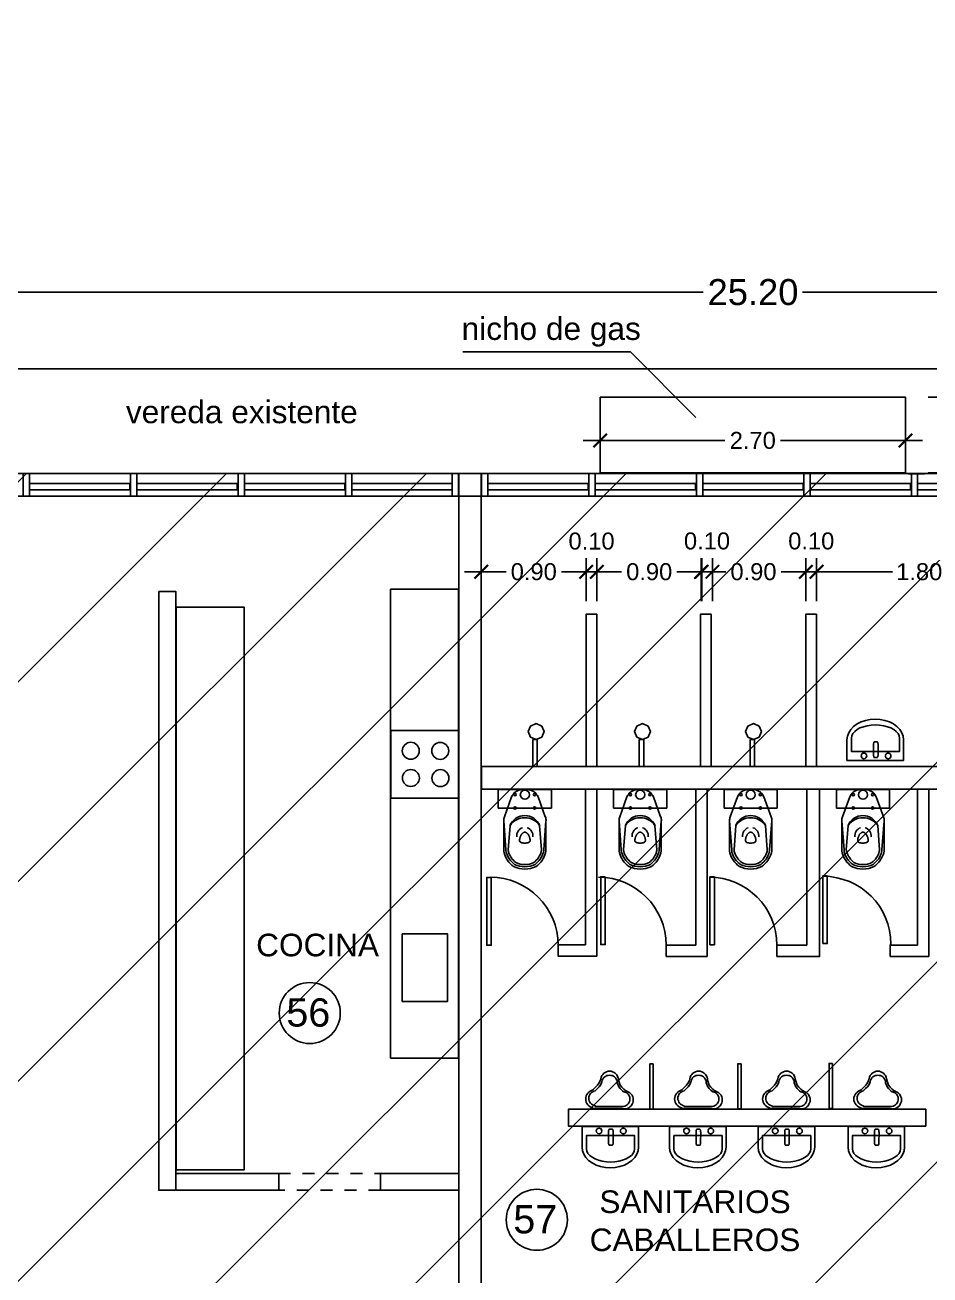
# Model space of a CAD drawing. Extents: x -106 to 115, y -156 to 65.
# Drawn here: x 48.22 to 56.22, y -50.78 to -39.72 of the extents above; entities that cross this region are included whole.
import ezdxf
from ezdxf.enums import TextEntityAlignment as Align

# ---------------------------------------------------------------- set-up
doc = ezdxf.new("R2010")
doc.units = 0
doc.header["$LTSCALE"] = 100
doc.header["$MEASUREMENT"] = 0
doc.linetypes.add('HIDD-CH', pattern=[0.1875, 0.125, -0.0625])
doc.linetypes.add('MCDASH01', pattern=[0.002117, 0.001058, -0.001058])
doc.layers.get('0').update_dxf_attribs({"color": 9, "linetype": 'CONTINUOUS'})
doc.layers.get('DEFPOINTS').update_dxf_attribs({"color": 9, "linetype": 'CONTINUOUS'})
for name, color, linetype in [('COTAS', 9, 'CONTINUOUS'), ('SANIT', 9, 'CONTINUOUS'), ('SANIT-INT', 9, 'CONTINUOUS'), ('texto', 9, 'CONTINUOUS'), ('UNTITLED-1', 9, 'CONTINUOUS')]:
    doc.layers.add(name, color=color, linetype=linetype)
doc.styles.add('SANIT', font='ROMANS')
doc.styles.get("Standard").update_dxf_attribs({"font": 'arial.ttf'})
doc.dimstyles.get("Standard").update_dxf_attribs({"dimtxt": 0.23, "dimasz": 0.18, "dimexe": 0.12, "dimexo": 0.2, "dimgap": 0.05, "dimtad": 0, "dimzin": 0, "dimdsep": 46, "dimtxsty": 'Standard', "dimblk": 'ARCHTICK', "dimcen": 0.09, "dimdle": 0.15, "dimadec": 0, "dimazin": 0, "dimtfac": 1, "dimtofl": 0, "dimtmove": 2, "dimatfit": 3, "dimfxl": 1, "dimtolj": 1, "dimtzin": 0, "dimarcsym": 0})

# ---------------------------------------------------------------- blocks, each defined once
blk = doc.blocks.new('_ARCHTICK')
at = {"color": 0, "linetype": 'ByBlock', "const_width": 0.15}
blk.add_lwpolyline([(-0.5, -0.5), (0.5, 0.5)], dxfattribs=at)
blk = doc.blocks.new('*D181')
at = {"layer": 'COTAS', "color": 0, "linetype": 'Continuous', "lineweight": -2, "transparency": 16777216}
for p, q in [((42.056, -42.55), (42.056, -41.966)), ((67.26, -42.546), (67.26, -41.966)), ((41.906, -42.086), (54.218, -42.086)), ((67.41, -42.086), (55.097, -42.086))]:
    blk.add_line(p, q, dxfattribs=at)
at = {"layer": 'DEFPOINTS', "color": 0, "linetype": 'Continuous', "transparency": 16777216}
for p in [(67.26, -42.086), (42.056, -42.75), (67.26, -42.746)]:
    blk.add_point(p, dxfattribs=at)
at = {"layer": 'COTAS', "color": 0, "linetype": 'Continuous', "lineweight": -2, "transparency": 16777216, "xscale": 0.18, "yscale": 0.18, "zscale": 0.18, "rotation": 180}
blk.add_blockref('_ARCHTICK', (42.056, -42.086), dxfattribs=at)
at = {"layer": 'COTAS', "color": 0, "linetype": 'Continuous', "lineweight": -2, "transparency": 16777216, "xscale": 0.18, "yscale": 0.18, "zscale": 0.18}
blk.add_blockref('_ARCHTICK', (67.26, -42.086), dxfattribs=at)
at = {"layer": 'COTAS', "color": 0, "linetype": 'Continuous', "transparency": 16777216, "insert": (54.658, -42.086), "char_height": 0.23, "attachment_point": 5}
blk.add_mtext('\\A1;25.20', dxfattribs=at)
blk = doc.blocks.new('*D185')
at = {"layer": 'COTAS', "color": 0, "linetype": 'Continuous', "lineweight": -2, "transparency": 16777216}
for p, q in [((53.306, -43.214), (53.306, -43.518)), ((56.006, -43.214), (56.006, -43.518)), ((53.156, -43.398), (54.41, -43.398)), ((56.156, -43.398), (54.902, -43.398))]:
    blk.add_line(p, q, dxfattribs=at)
at = {"layer": 'DEFPOINTS', "color": 0, "linetype": 'Continuous', "transparency": 16777216}
for p in [(53.306, -43.014), (56.006, -43.014), (56.006, -43.398)]:
    blk.add_point(p, dxfattribs=at)
at = {"layer": 'COTAS', "color": 0, "linetype": 'Continuous', "lineweight": -2, "transparency": 16777216, "xscale": 0.12, "yscale": 0.12, "zscale": 0.12, "rotation": 180}
blk.add_blockref('_ARCHTICK', (53.306, -43.398), dxfattribs=at)
at = {"layer": 'COTAS', "color": 0, "linetype": 'Continuous', "lineweight": -2, "transparency": 16777216, "xscale": 0.12, "yscale": 0.12, "zscale": 0.12}
blk.add_blockref('_ARCHTICK', (56.006, -43.398), dxfattribs=at)
at = {"layer": 'COTAS', "color": 0, "linetype": 'Continuous', "transparency": 16777216, "insert": (54.656, -43.398), "char_height": 0.15, "attachment_point": 5}
blk.add_mtext('\\A1;2.70', dxfattribs=at)
blk = doc.blocks.new('*D186')
at = {"layer": 'COTAS', "color": 0, "linetype": 'Continuous', "lineweight": -2, "transparency": 16777216}
for p, q in [((56.478, -42.864), (56.478, -43.104)), ((56.206, -43.014), (56.598, -43.014)), ((56.206, -43.684), (56.598, -43.684)), ((56.478, -43.834), (56.478, -43.593))]:
    blk.add_line(p, q, dxfattribs=at)
at = {"layer": 'DEFPOINTS', "color": 0, "linetype": 'Continuous', "transparency": 16777216}
for p in [(56.006, -43.014), (56.478, -43.014), (56.006, -43.684)]:
    blk.add_point(p, dxfattribs=at)
at = {"layer": 'COTAS', "color": 0, "linetype": 'Continuous', "lineweight": -2, "transparency": 16777216, "xscale": 0.12, "yscale": 0.12, "zscale": 0.12}
for p, rotation in [((56.478, -43.014), 90), ((56.478, -43.684), 270)]:
    blk.add_blockref('_ARCHTICK', p, dxfattribs=dict(at, rotation=rotation))
at = {"layer": 'COTAS', "color": 0, "linetype": 'Continuous', "transparency": 16777216, "insert": (56.478, -43.349), "char_height": 0.15, "attachment_point": 5, "rotation": 90}
blk.add_mtext('\\A1;0.70', dxfattribs=at)
blk = doc.blocks.new('IVC')
at = {"layer": 'SANIT'}
for p, q in [((-0.181, -0.242), (-0.117, -0.067)), ((0.181, -0.242), (0.117, -0.067))]:
    blk.add_line(p, q, dxfattribs=at)
blk.add_lwpolyline([(-0.187, -0.277), (-0.187, -0.534, 0.067153), (-0.184, -0.561, 0.171608), (-0.1, -0.681, 0.117063), (0, -0.705, 0.117063), (0.1, -0.681, 0.171608), (0.184, -0.561, 0.067153), (0.187, -0.534), (0.187, -0.277)], format="xyb", dxfattribs=at)
for centre, radius, start, end in [((-0.023, -0.102), 0.1, 99.62, 159.7243), ((0, -0.237), 0.237, 90, 99.62), ((0, -0.237), 0.237, 80.38, 90), ((0.023, -0.102), 0.1, 20.2757, 80.38), ((-0.087, -0.277), 0.1, 159.7243, 180), ((0.088, -0.277), 0.1, 0, 20.2757)]:
    blk.add_arc(centre, radius, start, end, dxfattribs=at)
at = {"layer": 'SANIT-INT', "linetype": 'HIDD-CH'}
blk.add_lwpolyline([(-0.235, 0), (0.235, 0), (0.235, -0.165), (-0.235, -0.165)], close=True, dxfattribs=at)
at = {"layer": 'SANIT-INT'}
blk.add_lwpolyline([(-0.187, -0.277), (-0.167, -0.534, 0.067153), (-0.165, -0.555, 0.169592), (-0.09, -0.664, 0.115098), (0, -0.685, 0.115098), (0.09, -0.664, 0.169592), (0.165, -0.555, 0.067153), (0.168, -0.534), (0.187, -0.277)], format="xyb", dxfattribs=at)
blk.add_lwpolyline([(-0.079, -0.647, 0.112701), (0, -0.665, 0.112701), (0.079, -0.647, 0.167129), (0.145, -0.55, 0.067153), (0.147, -0.534), (0.131, -0.318, 0.515207), (-0.131, -0.318), (-0.147, -0.534, 0.067153), (-0.145, -0.55, 0.167129)], format="xyb", close=True, dxfattribs=at)
blk.add_lwpolyline([(0.017, -0.385), (0.015, -0.383), (0.013, -0.382), (0.011, -0.381), (0.008, -0.38), (0.006, -0.379), (0.004, -0.378), (0.002, -0.378), (0, -0.378), (-0.002, -0.378), (-0.004, -0.378), (-0.006, -0.379), (-0.008, -0.38), (-0.011, -0.381), (-0.013, -0.382), (-0.015, -0.383), (-0.017, -0.385), (-0.019, -0.387), (-0.022, -0.389), (-0.024, -0.392), (-0.026, -0.394), (-0.028, -0.397), (-0.03, -0.4), (-0.032, -0.403), (-0.034, -0.407), (-0.036, -0.41), (-0.037, -0.414), (-0.039, -0.417), (-0.04, -0.421), (-0.042, -0.425), (-0.043, -0.429), (-0.044, -0.433), (-0.045, -0.438), (-0.046, -0.442), (-0.046, -0.447), (-0.046, -0.451), (-0.046, -0.456), (-0.044, -0.46), (-0.042, -0.464), (-0.038, -0.467), (-0.033, -0.47), (-0.026, -0.472), (-0.018, -0.474), (-0.009, -0.475), (0, -0.475), (0.009, -0.475), (0.018, -0.474), (0.026, -0.472), (0.033, -0.47), (0.038, -0.467), (0.042, -0.464), (0.044, -0.46), (0.046, -0.456), (0.046, -0.451), (0.046, -0.447), (0.046, -0.442), (0.045, -0.438), (0.044, -0.433), (0.043, -0.429), (0.042, -0.425), (0.04, -0.421), (0.039, -0.417), (0.037, -0.414), (0.036, -0.41), (0.034, -0.407), (0.032, -0.403), (0.03, -0.4), (0.028, -0.397), (0.026, -0.394), (0.024, -0.392), (0.022, -0.389), (0.019, -0.387)], close=True, dxfattribs=at)
for centre, radius in [((-0.086, -0.047), 0.0102), ((0, -0.047), 0.04), ((0.086, -0.047), 0.0102), ((-0.086, -0.165), 0.0102), ((0.086, -0.165), 0.0102)]:
    blk.add_circle(centre, radius, dxfattribs=at)
for centre, radius, start, end in [((0, -0.375), 0.143, 23.423, 156.577), ((0.006, -0.412), 0.078, 109.9896, 186.2128), ((-0.006, -0.412), 0.078, 353.7872, 70.0104)]:
    blk.add_arc(centre, radius, start, end, dxfattribs=at)
at = {"layer": 'SANIT', "style": 'SANIT', "flags": 1}
blk.add_attdef('CODIGO', (-0.225, -1.165), '', height=0.2, dxfattribs=at)
blk = doc.blocks.new('*D193')
at = {"layer": 'COTAS', "color": 0, "linetype": 'Continuous', "lineweight": -2, "transparency": 16777216}
for p, q in [((52.255, -44.821), (52.255, -44.44)), ((53.182, -44.821), (53.182, -44.44)), ((52.105, -44.56), (52.474, -44.56)), ((53.332, -44.56), (52.963, -44.56))]:
    blk.add_line(p, q, dxfattribs=at)
at = {"layer": 'DEFPOINTS', "color": 0, "linetype": 'Continuous', "transparency": 16777216}
for p in [(53.182, -44.56), (52.255, -45.021), (53.182, -45.021)]:
    blk.add_point(p, dxfattribs=at)
at = {"layer": 'COTAS', "color": 0, "linetype": 'Continuous', "lineweight": -2, "transparency": 16777216, "xscale": 0.12, "yscale": 0.12, "zscale": 0.12, "rotation": 180}
blk.add_blockref('_ARCHTICK', (52.255, -44.56), dxfattribs=at)
at = {"layer": 'COTAS', "color": 0, "linetype": 'Continuous', "lineweight": -2, "transparency": 16777216, "xscale": 0.12, "yscale": 0.12, "zscale": 0.12}
blk.add_blockref('_ARCHTICK', (53.182, -44.56), dxfattribs=at)
at = {"layer": 'COTAS', "color": 0, "linetype": 'Continuous', "transparency": 16777216, "insert": (52.719, -44.56), "char_height": 0.15, "attachment_point": 5}
blk.add_mtext('\\A1;0.90', dxfattribs=at)
blk = doc.blocks.new('*D194')
at = {"layer": 'COTAS', "color": 0, "linetype": 'Continuous', "lineweight": -2, "transparency": 16777216}
for p, q in [((53.182, -44.821), (53.182, -44.44)), ((53.277, -44.821), (53.277, -44.44)), ((53.182, -44.56), (53.062, -44.56)), ((53.277, -44.56), (53.397, -44.56))]:
    blk.add_line(p, q, dxfattribs=at)
at = {"layer": 'DEFPOINTS', "color": 0, "linetype": 'Continuous', "transparency": 16777216}
for p in [(53.277, -44.56), (53.182, -45.021), (53.277, -45.021)]:
    blk.add_point(p, dxfattribs=at)
at = {"layer": 'COTAS', "color": 0, "linetype": 'Continuous', "lineweight": -2, "transparency": 16777216, "xscale": 0.12, "yscale": 0.12, "zscale": 0.12}
blk.add_blockref('_ARCHTICK', (53.182, -44.56), dxfattribs=at)
at = {"layer": 'COTAS', "color": 0, "linetype": 'Continuous', "lineweight": -2, "transparency": 16777216, "xscale": 0.12, "yscale": 0.12, "zscale": 0.12, "rotation": 180}
blk.add_blockref('_ARCHTICK', (53.277, -44.56), dxfattribs=at)
at = {"layer": 'COTAS', "color": 0, "linetype": 'Continuous', "transparency": 16777216, "insert": (53.23, -44.289), "char_height": 0.15, "attachment_point": 5}
blk.add_mtext('\\A1;0.10', dxfattribs=at)
blk = doc.blocks.new('*D195')
at = {"layer": 'COTAS', "color": 0, "linetype": 'Continuous', "lineweight": -2, "transparency": 16777216}
for p, q in [((53.277, -44.82), (53.277, -44.44)), ((54.204, -44.82), (54.204, -44.44)), ((53.127, -44.56), (53.496, -44.56)), ((54.354, -44.56), (53.985, -44.56))]:
    blk.add_line(p, q, dxfattribs=at)
at = {"layer": 'DEFPOINTS', "color": 0, "linetype": 'Continuous', "transparency": 16777216}
for p in [(54.204, -44.56), (53.277, -45.02), (54.204, -45.02)]:
    blk.add_point(p, dxfattribs=at)
at = {"layer": 'COTAS', "color": 0, "linetype": 'Continuous', "lineweight": -2, "transparency": 16777216, "xscale": 0.12, "yscale": 0.12, "zscale": 0.12, "rotation": 180}
blk.add_blockref('_ARCHTICK', (53.277, -44.56), dxfattribs=at)
at = {"layer": 'COTAS', "color": 0, "linetype": 'Continuous', "lineweight": -2, "transparency": 16777216, "xscale": 0.12, "yscale": 0.12, "zscale": 0.12}
blk.add_blockref('_ARCHTICK', (54.204, -44.56), dxfattribs=at)
at = {"layer": 'COTAS', "color": 0, "linetype": 'Continuous', "transparency": 16777216, "insert": (53.74, -44.56), "char_height": 0.15, "attachment_point": 5}
blk.add_mtext('\\A1;0.90', dxfattribs=at)
blk = doc.blocks.new('*D196')
at = {"layer": 'COTAS', "color": 0, "linetype": 'Continuous', "lineweight": -2, "transparency": 16777216}
for p, q in [((54.204, -44.82), (54.204, -44.44)), ((54.299, -44.82), (54.299, -44.44)), ((54.204, -44.56), (54.084, -44.56)), ((54.299, -44.56), (54.419, -44.56))]:
    blk.add_line(p, q, dxfattribs=at)
at = {"layer": 'DEFPOINTS', "color": 0, "linetype": 'Continuous', "transparency": 16777216}
for p in [(54.299, -44.56), (54.204, -45.02), (54.299, -45.02)]:
    blk.add_point(p, dxfattribs=at)
at = {"layer": 'COTAS', "color": 0, "linetype": 'Continuous', "lineweight": -2, "transparency": 16777216, "xscale": 0.12, "yscale": 0.12, "zscale": 0.12}
blk.add_blockref('_ARCHTICK', (54.204, -44.56), dxfattribs=at)
at = {"layer": 'COTAS', "color": 0, "linetype": 'Continuous', "lineweight": -2, "transparency": 16777216, "xscale": 0.12, "yscale": 0.12, "zscale": 0.12, "rotation": 180}
blk.add_blockref('_ARCHTICK', (54.299, -44.56), dxfattribs=at)
at = {"layer": 'COTAS', "color": 0, "linetype": 'Continuous', "transparency": 16777216, "insert": (54.251, -44.288), "char_height": 0.15, "attachment_point": 5}
blk.add_mtext('\\A1;0.10', dxfattribs=at)
blk = doc.blocks.new('*D197')
at = {"layer": 'COTAS', "color": 0, "linetype": 'Continuous', "lineweight": -2, "transparency": 16777216}
for p, q in [((54.198, -44.82), (54.198, -44.44)), ((55.125, -44.82), (55.125, -44.44)), ((54.048, -44.56), (54.417, -44.56)), ((55.275, -44.56), (54.907, -44.56))]:
    blk.add_line(p, q, dxfattribs=at)
at = {"layer": 'DEFPOINTS', "color": 0, "linetype": 'Continuous', "transparency": 16777216}
for p in [(55.125, -44.56), (54.198, -45.02), (55.125, -45.02)]:
    blk.add_point(p, dxfattribs=at)
at = {"layer": 'COTAS', "color": 0, "linetype": 'Continuous', "lineweight": -2, "transparency": 16777216, "xscale": 0.12, "yscale": 0.12, "zscale": 0.12, "rotation": 180}
blk.add_blockref('_ARCHTICK', (54.198, -44.56), dxfattribs=at)
at = {"layer": 'COTAS', "color": 0, "linetype": 'Continuous', "lineweight": -2, "transparency": 16777216, "xscale": 0.12, "yscale": 0.12, "zscale": 0.12}
blk.add_blockref('_ARCHTICK', (55.125, -44.56), dxfattribs=at)
at = {"layer": 'COTAS', "color": 0, "linetype": 'Continuous', "transparency": 16777216, "insert": (54.662, -44.56), "char_height": 0.15, "attachment_point": 5}
blk.add_mtext('\\A1;0.90', dxfattribs=at)
blk = doc.blocks.new('*D198')
at = {"layer": 'COTAS', "color": 0, "linetype": 'Continuous', "lineweight": -2, "transparency": 16777216}
for p, q in [((55.125, -44.82), (55.125, -44.44)), ((55.22, -44.82), (55.22, -44.44)), ((55.125, -44.56), (55.005, -44.56)), ((55.22, -44.56), (55.34, -44.56))]:
    blk.add_line(p, q, dxfattribs=at)
at = {"layer": 'DEFPOINTS', "color": 0, "linetype": 'Continuous', "transparency": 16777216}
for p in [(55.22, -44.56), (55.125, -45.02), (55.22, -45.02)]:
    blk.add_point(p, dxfattribs=at)
at = {"layer": 'COTAS', "color": 0, "linetype": 'Continuous', "lineweight": -2, "transparency": 16777216, "xscale": 0.12, "yscale": 0.12, "zscale": 0.12}
blk.add_blockref('_ARCHTICK', (55.125, -44.56), dxfattribs=at)
at = {"layer": 'COTAS', "color": 0, "linetype": 'Continuous', "lineweight": -2, "transparency": 16777216, "xscale": 0.12, "yscale": 0.12, "zscale": 0.12, "rotation": 180}
blk.add_blockref('_ARCHTICK', (55.22, -44.56), dxfattribs=at)
at = {"layer": 'COTAS', "color": 0, "linetype": 'Continuous', "transparency": 16777216, "insert": (55.173, -44.288), "char_height": 0.15, "attachment_point": 5}
blk.add_mtext('\\A1;0.10', dxfattribs=at)
blk = doc.blocks.new('*D199')
at = {"layer": 'COTAS', "color": 0, "linetype": 'Continuous', "lineweight": -2, "transparency": 16777216}
for p, q in [((55.22, -44.82), (55.22, -44.44)), ((57.036, -44.82), (57.036, -44.44)), ((55.07, -44.56), (55.891, -44.56)), ((57.186, -44.56), (56.366, -44.56))]:
    blk.add_line(p, q, dxfattribs=at)
at = {"layer": 'DEFPOINTS', "color": 0, "linetype": 'Continuous', "transparency": 16777216}
for p in [(57.036, -44.56), (55.22, -45.02), (57.036, -45.02)]:
    blk.add_point(p, dxfattribs=at)
at = {"layer": 'COTAS', "color": 0, "linetype": 'Continuous', "lineweight": -2, "transparency": 16777216, "xscale": 0.12, "yscale": 0.12, "zscale": 0.12, "rotation": 180}
blk.add_blockref('_ARCHTICK', (55.22, -44.56), dxfattribs=at)
at = {"layer": 'COTAS', "color": 0, "linetype": 'Continuous', "lineweight": -2, "transparency": 16777216, "xscale": 0.12, "yscale": 0.12, "zscale": 0.12}
blk.add_blockref('_ARCHTICK', (57.036, -44.56), dxfattribs=at)
at = {"layer": 'COTAS', "color": 0, "linetype": 'Continuous', "transparency": 16777216, "insert": (56.128, -44.56), "char_height": 0.15, "attachment_point": 5}
blk.add_mtext('\\A1;1.80', dxfattribs=at)

msp = doc.modelspace()

# ---------------------------------------------------------------- hatches: boundary and pattern name
at = {"layer": 'COTAS', "linetype": 'Continuous'}
h = msp.add_hatch(dxfattribs=at)
h.set_pattern_fill('ANSI31', color=256, scale=10, style=0)
edge = h.paths.add_edge_path()
edge.add_line((42.056, -43.692), (67.26, -43.688))
edge.add_line((67.26, -43.688), (67.256, -53.703))
edge.add_line((67.256, -53.703), (42.053, -53.693))
edge.add_line((42.053, -53.693), (42.053, -43.105))

# ---------------------------------------------------------------- linework, layer by layer
for p, q in [((52.092, -42.614), (53.575, -42.614)), ((53.575, -42.614), (54.151, -43.195))]:
    msp.add_line(p, q, dxfattribs=at)
at = {"layer": 'texto', "linetype": 'Continuous'}
for centre, radius in [((4.578, -45.728), 110.721), ((50.738, -48.465), 0.27), ((52.746, -50.295), 0.27)]:
    msp.add_circle(centre, radius, dxfattribs=at)
at = {"layer": 'UNTITLED-1', "linetype": 'Continuous'}
for p, q in [((56.03, -43.694), (56.174, -43.694)), ((56.166, -43.689), (56.166, -43.694))]:
    msp.add_line(p, q, dxfattribs=at)
for points in [[(41.236, -42.764), (68.236, -42.764), (68.236, -54.704), (41.236, -54.704), (41.236, -53.714)], [(53.276, -46.484), (53.176, -46.484), (53.176, -47.862)], [(53.276, -47.924), (53.276, -46.484)], [(54.252, -46.484), (54.152, -46.484), (54.152, -47.863)], [(54.251, -47.924), (54.252, -47.924), (54.252, -46.484)], [(55.246, -46.484), (55.135, -46.484), (55.135, -47.863)], [(55.246, -47.863), (55.246, -46.484)], [(56.113, -47.864), (56.113, -46.484), (56.213, -46.484), (56.213, -47.907), (56.212, -47.907)], [(53.176, -47.862), (52.936, -47.862), (52.936, -47.962), (53.276, -47.962), (53.276, -47.862)], [(54.152, -47.863), (53.891, -47.863), (53.891, -47.964), (54.251, -47.964), (54.251, -47.924)], [(55.135, -47.863), (54.87, -47.863), (54.87, -47.964), (55.247, -47.964), (55.247, -47.863)], [(55.247, -47.863), (55.246, -47.863)], [(55.87, -47.964), (55.87, -47.864), (56.113, -47.864)], [(56.212, -47.907), (56.212, -47.964), (55.87, -47.964)]]:
    msp.add_lwpolyline(points, dxfattribs=at)
for points in [[(53.306, -43.014), (56.006, -43.014), (56.006, -43.684), (53.306, -43.684)], [(47.253, -43.691), (52.053, -43.691), (52.053, -43.891), (47.253, -43.891)], [(48.203, -43.691), (48.259, -43.691), (48.259, -43.891), (48.203, -43.891)], [(49.154, -43.691), (49.209, -43.691), (49.209, -43.891), (49.154, -43.891)], [(50.104, -43.691), (50.16, -43.691), (50.16, -43.891), (50.104, -43.891)], [(51.055, -43.691), (51.11, -43.691), (51.11, -43.891), (51.055, -43.891)], [(51.997, -43.691), (52.053, -43.691), (52.053, -43.891), (51.997, -43.891)], [(52.055, -43.691), (52.255, -43.691), (52.255, -43.891), (52.055, -43.891)], [(52.257, -43.69), (57.057, -43.69), (57.057, -43.89), (52.257, -43.89)], [(52.257, -43.69), (52.312, -43.69), (52.312, -43.89), (52.257, -43.89)], [(53.207, -43.69), (53.263, -43.69), (53.263, -43.89), (53.207, -43.89)], [(54.158, -43.69), (54.213, -43.69), (54.213, -43.89), (54.158, -43.89)], [(55.108, -43.69), (55.164, -43.69), (55.164, -43.89), (55.108, -43.89)], [(56.059, -43.69), (56.114, -43.69), (56.114, -43.89), (56.059, -43.89)], [(48.259, -43.78), (49.146, -43.78), (49.146, -43.836), (48.259, -43.836)], [(49.209, -43.78), (50.096, -43.78), (50.096, -43.836), (49.209, -43.836)], [(50.16, -43.78), (51.047, -43.78), (51.047, -43.836), (50.16, -43.836)], [(51.11, -43.78), (51.997, -43.78), (51.997, -43.836), (51.11, -43.836)], [(52.312, -43.779), (53.199, -43.779), (53.199, -43.835), (52.312, -43.835)], [(53.263, -43.779), (54.15, -43.779), (54.15, -43.835), (53.263, -43.835)], [(54.213, -43.779), (55.1, -43.779), (55.1, -43.835), (54.213, -43.835)], [(55.164, -43.779), (56.051, -43.779), (56.051, -43.835), (55.164, -43.835)], [(56.114, -43.779), (57.002, -43.779), (57.002, -43.835), (56.114, -43.835)], [(52.055, -43.891), (52.255, -43.891), (52.255, -52.214), (52.055, -52.214)], [(49.403, -44.733), (49.553, -44.733), (49.553, -50.034), (49.403, -50.034)], [(51.453, -44.714), (52.053, -44.714), (52.053, -48.864), (51.453, -48.864)], [(49.557, -44.873), (50.157, -44.873), (50.157, -49.854), (49.557, -49.854)], [(53.277, -44.936), (53.182, -44.936), (53.182, -46.284), (53.277, -46.284)], [(54.288, -44.936), (54.193, -44.936), (54.193, -46.284), (54.288, -46.284)], [(55.219, -44.936), (55.124, -44.936), (55.124, -46.284), (55.219, -46.284)], [(52.74, -46.044), (52.69, -46.023), (52.67, -45.974), (52.69, -45.925), (52.74, -45.904), (52.789, -45.925), (52.81, -45.974), (52.789, -46.023)], [(53.681, -46.044), (53.631, -46.023), (53.611, -45.974), (53.631, -45.925), (53.681, -45.904), (53.73, -45.925), (53.751, -45.974), (53.73, -46.023)], [(54.662, -46.044), (54.613, -46.023), (54.592, -45.974), (54.613, -45.925), (54.662, -45.904), (54.712, -45.925), (54.732, -45.974), (54.712, -46.023)], [(55.989, -46.047), (55.989, -46.23), (55.489, -46.23), (55.489, -46.047), (55.493, -46.015), (55.504, -45.985), (55.522, -45.956), (55.547, -45.93), (55.578, -45.907), (55.614, -45.889), (55.653, -45.875), (55.695, -45.867), (55.739, -45.864), (55.782, -45.867), (55.824, -45.875), (55.864, -45.889), (55.899, -45.907), (55.93, -45.93), (55.955, -45.956), (55.974, -45.985), (55.985, -46.015)], [(51.456, -45.964), (52.056, -45.964), (52.056, -46.564), (51.456, -46.564)], [(55.954, -46.032), (55.954, -46.149), (55.528, -46.149), (55.528, -46.032), (55.532, -46.012), (55.541, -45.992), (55.557, -45.973), (55.578, -45.957), (55.604, -45.942), (55.635, -45.931), (55.668, -45.922), (55.704, -45.917), (55.741, -45.915), (55.778, -45.917), (55.814, -45.922), (55.847, -45.931), (55.878, -45.942), (55.904, -45.957), (55.925, -45.973), (55.941, -45.992), (55.951, -46.012)], [(52.71, -46.044), (52.75, -46.044), (52.75, -46.284), (52.71, -46.284)], [(53.651, -46.044), (53.691, -46.044), (53.691, -46.284), (53.651, -46.284)], [(54.632, -46.044), (54.672, -46.044), (54.672, -46.284), (54.632, -46.284)], [(55.73, -46.204), (55.729, -46.204), (55.728, -46.203), (55.727, -46.201), (55.726, -46.199), (55.725, -46.196), (55.725, -46.193), (55.724, -46.189), (55.724, -46.185), (55.724, -46.181), (55.724, -46.088), (55.724, -46.084), (55.724, -46.08), (55.725, -46.076), (55.725, -46.073), (55.726, -46.07), (55.727, -46.067), (55.728, -46.066), (55.729, -46.065), (55.73, -46.064), (55.757, -46.064), (55.757, -46.064), (55.758, -46.065), (55.759, -46.066), (55.76, -46.067), (55.761, -46.07), (55.762, -46.073), (55.763, -46.076), (55.763, -46.08), (55.764, -46.084), (55.764, -46.088), (55.764, -46.181), (55.764, -46.181), (55.764, -46.185), (55.763, -46.189), (55.763, -46.193), (55.762, -46.196), (55.761, -46.199), (55.76, -46.201), (55.759, -46.203), (55.758, -46.204), (55.757, -46.204), (55.73, -46.205)], [(55.853, -46.165), (55.858, -46.165), (55.862, -46.166), (55.866, -46.168), (55.869, -46.171), (55.873, -46.174), (55.875, -46.177), (55.877, -46.181), (55.878, -46.185), (55.878, -46.19), (55.878, -46.194), (55.877, -46.198), (55.875, -46.202), (55.873, -46.206), (55.869, -46.209), (55.866, -46.211), (55.862, -46.213), (55.858, -46.214), (55.853, -46.215), (55.849, -46.214), (55.845, -46.213), (55.841, -46.211), (55.837, -46.209), (55.834, -46.206), (55.832, -46.202), (55.83, -46.198), (55.829, -46.194), (55.828, -46.19), (55.829, -46.185), (55.83, -46.181), (55.832, -46.177), (55.834, -46.174), (55.837, -46.171), (55.841, -46.168), (55.845, -46.166), (55.849, -46.165)], [(52.256, -46.284), (57.034, -46.284), (57.034, -46.484), (52.256, -46.484)], [(52.343, -47.265), (52.303, -47.265), (52.303, -47.865), (52.343, -47.865)], [(53.351, -47.259), (53.311, -47.259), (53.311, -47.859), (53.351, -47.859)], [(54.317, -47.261), (54.277, -47.261), (54.277, -47.861), (54.317, -47.861)], [(55.275, -47.851), (55.275, -47.251), (55.315, -47.251), (55.315, -47.851)], [(51.556, -47.764), (51.956, -47.764), (51.956, -48.364), (51.556, -48.364)], [(53.245, -49.143), (53.242, -49.146), (53.23, -49.15), (53.217, -49.156), (53.206, -49.164), (53.196, -49.174), (53.188, -49.185), (53.183, -49.198), (53.179, -49.212), (53.178, -49.226), (53.179, -49.24), (53.183, -49.253), (53.188, -49.266), (53.196, -49.278), (53.206, -49.287), (53.217, -49.296), (53.23, -49.301), (53.242, -49.305), (53.242, -49.311), (53.502, -49.311), (53.506, -49.313), (53.52, -49.314), (53.533, -49.313), (53.547, -49.309), (53.559, -49.303), (53.57, -49.295), (53.58, -49.285), (53.588, -49.273), (53.594, -49.261), (53.597, -49.247), (53.598, -49.233), (53.597, -49.219), (53.594, -49.206), (53.588, -49.193), (53.58, -49.182), (53.57, -49.172), (53.559, -49.164), (53.559, -49.165), (53.558, -49.165), (53.536, -49.155), (53.533, -49.154), (53.527, -49.153), (53.527, -49.148), (53.515, -49.14), (53.498, -49.122), (53.484, -49.102), (53.468, -49.06), (53.468, -49.055), (53.467, -49.049), (53.467, -49.046), (53.463, -49.032), (53.458, -49.019), (53.45, -49.008), (53.44, -48.998), (53.429, -48.99), (53.416, -48.984), (53.403, -48.98), (53.39, -48.979), (53.376, -48.98), (53.363, -48.984), (53.35, -48.99), (53.339, -48.998), (53.329, -49.008), (53.321, -49.019), (53.316, -49.032), (53.312, -49.046), (53.312, -49.049), (53.311, -49.049), (53.307, -49.061), (53.297, -49.084), (53.283, -49.104), (53.266, -49.122), (53.245, -49.143)], [(53.776, -48.916), (53.746, -48.916), (53.746, -49.316), (53.776, -49.316)], [(54.032, -49.143), (54.029, -49.146), (54.017, -49.15), (54.004, -49.156), (53.993, -49.164), (53.984, -49.174), (53.976, -49.185), (53.97, -49.198), (53.966, -49.212), (53.965, -49.226), (53.966, -49.24), (53.97, -49.253), (53.976, -49.266), (53.984, -49.278), (53.993, -49.287), (54.004, -49.296), (54.017, -49.301), (54.029, -49.305), (54.029, -49.311), (54.289, -49.311), (54.293, -49.313), (54.307, -49.314), (54.321, -49.313), (54.334, -49.309), (54.346, -49.303), (54.357, -49.295), (54.367, -49.285), (54.375, -49.273), (54.381, -49.261), (54.384, -49.247), (54.386, -49.233), (54.384, -49.219), (54.381, -49.206), (54.375, -49.193), (54.367, -49.182), (54.357, -49.172), (54.347, -49.164), (54.346, -49.165), (54.345, -49.165), (54.323, -49.155), (54.321, -49.154), (54.314, -49.153), (54.314, -49.148), (54.303, -49.14), (54.285, -49.122), (54.271, -49.102), (54.255, -49.06), (54.255, -49.055), (54.255, -49.049), (54.254, -49.046), (54.251, -49.032), (54.245, -49.019), (54.237, -49.008), (54.227, -48.998), (54.216, -48.99), (54.204, -48.984), (54.19, -48.98), (54.177, -48.979), (54.163, -48.98), (54.15, -48.984), (54.137, -48.99), (54.126, -48.998), (54.116, -49.008), (54.109, -49.019), (54.103, -49.032), (54.099, -49.046), (54.099, -49.049), (54.098, -49.049), (54.095, -49.061), (54.084, -49.084), (54.07, -49.104), (54.053, -49.122), (54.032, -49.143)], [(54.553, -48.914), (54.523, -48.914), (54.523, -49.314), (54.553, -49.314)], [(54.809, -49.143), (54.807, -49.146), (54.795, -49.15), (54.782, -49.156), (54.771, -49.164), (54.761, -49.174), (54.753, -49.185), (54.747, -49.198), (54.744, -49.212), (54.743, -49.226), (54.744, -49.24), (54.747, -49.253), (54.753, -49.266), (54.761, -49.278), (54.771, -49.287), (54.782, -49.296), (54.795, -49.301), (54.807, -49.305), (54.807, -49.311), (55.066, -49.311), (55.071, -49.313), (55.084, -49.314), (55.098, -49.313), (55.111, -49.309), (55.124, -49.303), (55.135, -49.295), (55.145, -49.285), (55.153, -49.273), (55.158, -49.261), (55.162, -49.247), (55.163, -49.233), (55.162, -49.219), (55.158, -49.206), (55.153, -49.193), (55.145, -49.182), (55.135, -49.172), (55.124, -49.164), (55.124, -49.165), (55.122, -49.165), (55.101, -49.155), (55.098, -49.154), (55.092, -49.153), (55.092, -49.148), (55.08, -49.14), (55.063, -49.122), (55.049, -49.102), (55.033, -49.06), (55.033, -49.055), (55.032, -49.049), (55.032, -49.046), (55.028, -49.032), (55.022, -49.019), (55.015, -49.008), (55.005, -48.998), (54.994, -48.99), (54.981, -48.984), (54.968, -48.98), (54.954, -48.979), (54.941, -48.98), (54.927, -48.984), (54.915, -48.99), (54.904, -48.998), (54.894, -49.008), (54.886, -49.019), (54.88, -49.032), (54.877, -49.046), (54.877, -49.049), (54.875, -49.049), (54.872, -49.061), (54.862, -49.084), (54.848, -49.104), (54.83, -49.122), (54.809, -49.143)], [(55.361, -48.911), (55.331, -48.911), (55.331, -49.311), (55.361, -49.311)], [(55.617, -49.143), (55.614, -49.146), (55.602, -49.15), (55.59, -49.156), (55.578, -49.164), (55.569, -49.174), (55.561, -49.185), (55.555, -49.198), (55.551, -49.212), (55.55, -49.226), (55.551, -49.24), (55.555, -49.253), (55.561, -49.266), (55.569, -49.278), (55.578, -49.287), (55.59, -49.296), (55.602, -49.301), (55.614, -49.305), (55.614, -49.311), (55.874, -49.311), (55.878, -49.313), (55.892, -49.314), (55.906, -49.313), (55.919, -49.309), (55.931, -49.303), (55.943, -49.295), (55.952, -49.285), (55.96, -49.273), (55.966, -49.261), (55.97, -49.247), (55.971, -49.233), (55.97, -49.219), (55.966, -49.206), (55.96, -49.193), (55.952, -49.182), (55.943, -49.172), (55.932, -49.164), (55.931, -49.165), (55.93, -49.165), (55.909, -49.155), (55.906, -49.154), (55.9, -49.153), (55.9, -49.148), (55.888, -49.14), (55.87, -49.122), (55.856, -49.102), (55.841, -49.06), (55.841, -49.055), (55.84, -49.049), (55.839, -49.046), (55.836, -49.032), (55.83, -49.019), (55.822, -49.008), (55.812, -48.998), (55.801, -48.99), (55.789, -48.984), (55.776, -48.98), (55.762, -48.979), (55.748, -48.98), (55.735, -48.984), (55.723, -48.99), (55.711, -48.998), (55.702, -49.008), (55.694, -49.019), (55.688, -49.032), (55.685, -49.046), (55.684, -49.049), (55.683, -49.049), (55.68, -49.061), (55.669, -49.084), (55.655, -49.104), (55.638, -49.122), (55.617, -49.143)], [(53.264, -49.151), (53.262, -49.154), (53.251, -49.157), (53.24, -49.162), (53.231, -49.168), (53.222, -49.177), (53.215, -49.186), (53.21, -49.197), (53.207, -49.208), (53.206, -49.22), (53.207, -49.231), (53.21, -49.242), (53.215, -49.253), (53.222, -49.262), (53.231, -49.271), (53.24, -49.277), (53.251, -49.282), (53.262, -49.285), (53.262, -49.291), (53.486, -49.291), (53.49, -49.291), (53.502, -49.293), (53.514, -49.291), (53.525, -49.289), (53.536, -49.284), (53.546, -49.277), (53.554, -49.269), (53.561, -49.259), (53.566, -49.249), (53.569, -49.237), (53.57, -49.226), (53.569, -49.214), (53.566, -49.203), (53.561, -49.193), (53.554, -49.183), (53.546, -49.175), (53.536, -49.168), (53.536, -49.17), (53.535, -49.169), (53.516, -49.161), (53.514, -49.16), (53.508, -49.16), (53.508, -49.156), (53.498, -49.149), (53.483, -49.134), (53.471, -49.117), (53.457, -49.082), (53.457, -49.078), (53.457, -49.074), (53.456, -49.071), (53.453, -49.059), (53.448, -49.049), (53.441, -49.039), (53.433, -49.031), (53.423, -49.024), (53.413, -49.019), (53.401, -49.017), (53.389, -49.015), (53.377, -49.017), (53.366, -49.019), (53.355, -49.024), (53.346, -49.031), (53.337, -49.039), (53.33, -49.049), (53.325, -49.059), (53.322, -49.071), (53.322, -49.074), (53.321, -49.074), (53.318, -49.083), (53.309, -49.102), (53.297, -49.119), (53.282, -49.134), (53.264, -49.151)], [(54.051, -49.151), (54.049, -49.154), (54.038, -49.157), (54.028, -49.162), (54.018, -49.168), (54.009, -49.177), (54.003, -49.186), (53.998, -49.197), (53.994, -49.208), (53.994, -49.22), (53.994, -49.231), (53.998, -49.242), (54.003, -49.253), (54.009, -49.262), (54.018, -49.271), (54.028, -49.277), (54.038, -49.282), (54.049, -49.285), (54.049, -49.291), (54.274, -49.291), (54.277, -49.291), (54.289, -49.293), (54.301, -49.291), (54.312, -49.289), (54.323, -49.284), (54.333, -49.277), (54.341, -49.269), (54.348, -49.259), (54.353, -49.249), (54.356, -49.237), (54.357, -49.226), (54.356, -49.214), (54.353, -49.203), (54.348, -49.193), (54.341, -49.183), (54.333, -49.175), (54.324, -49.168), (54.323, -49.17), (54.322, -49.169), (54.303, -49.161), (54.301, -49.16), (54.296, -49.16), (54.296, -49.156), (54.285, -49.149), (54.27, -49.134), (54.258, -49.117), (54.245, -49.082), (54.245, -49.078), (54.244, -49.074), (54.244, -49.071), (54.241, -49.059), (54.236, -49.049), (54.229, -49.039), (54.22, -49.031), (54.211, -49.024), (54.2, -49.019), (54.188, -49.017), (54.176, -49.015), (54.165, -49.017), (54.153, -49.019), (54.143, -49.024), (54.133, -49.031), (54.124, -49.039), (54.118, -49.049), (54.113, -49.059), (54.11, -49.071), (54.109, -49.074), (54.108, -49.074), (54.105, -49.083), (54.097, -49.102), (54.084, -49.119), (54.069, -49.134), (54.051, -49.151)], [(54.829, -49.151), (54.826, -49.154), (54.816, -49.157), (54.805, -49.162), (54.795, -49.168), (54.787, -49.177), (54.78, -49.186), (54.775, -49.197), (54.772, -49.208), (54.771, -49.22), (54.772, -49.231), (54.775, -49.242), (54.78, -49.253), (54.787, -49.262), (54.795, -49.271), (54.805, -49.277), (54.816, -49.282), (54.826, -49.285), (54.826, -49.291), (55.051, -49.291), (55.055, -49.291), (55.067, -49.293), (55.079, -49.291), (55.09, -49.289), (55.101, -49.284), (55.11, -49.277), (55.119, -49.269), (55.126, -49.259), (55.131, -49.249), (55.134, -49.237), (55.135, -49.226), (55.134, -49.214), (55.131, -49.203), (55.126, -49.193), (55.119, -49.183), (55.11, -49.175), (55.101, -49.168), (55.101, -49.17), (55.1, -49.169), (55.081, -49.161), (55.079, -49.16), (55.073, -49.16), (55.073, -49.156), (55.063, -49.149), (55.048, -49.134), (55.036, -49.117), (55.022, -49.082), (55.022, -49.078), (55.021, -49.074), (55.021, -49.071), (55.018, -49.059), (55.013, -49.049), (55.006, -49.039), (54.998, -49.031), (54.988, -49.024), (54.977, -49.019), (54.966, -49.017), (54.954, -49.015), (54.942, -49.017), (54.931, -49.019), (54.92, -49.024), (54.91, -49.031), (54.902, -49.039), (54.895, -49.049), (54.89, -49.059), (54.887, -49.071), (54.887, -49.074), (54.886, -49.074), (54.883, -49.083), (54.874, -49.102), (54.862, -49.119), (54.847, -49.134), (54.829, -49.151)], [(55.636, -49.151), (55.634, -49.154), (55.623, -49.157), (55.613, -49.162), (55.603, -49.168), (55.595, -49.177), (55.588, -49.186), (55.583, -49.197), (55.58, -49.208), (55.579, -49.22), (55.58, -49.231), (55.583, -49.242), (55.588, -49.253), (55.595, -49.262), (55.603, -49.271), (55.613, -49.277), (55.623, -49.282), (55.634, -49.285), (55.634, -49.291), (55.859, -49.291), (55.862, -49.291), (55.874, -49.293), (55.886, -49.291), (55.898, -49.289), (55.908, -49.284), (55.918, -49.277), (55.926, -49.269), (55.933, -49.259), (55.938, -49.249), (55.942, -49.237), (55.942, -49.226), (55.942, -49.214), (55.938, -49.203), (55.933, -49.193), (55.926, -49.183), (55.918, -49.175), (55.909, -49.168), (55.908, -49.17), (55.907, -49.169), (55.889, -49.161), (55.886, -49.16), (55.881, -49.16), (55.881, -49.156), (55.871, -49.149), (55.856, -49.134), (55.843, -49.117), (55.83, -49.082), (55.83, -49.078), (55.829, -49.074), (55.829, -49.071), (55.826, -49.059), (55.821, -49.049), (55.814, -49.039), (55.805, -49.031), (55.796, -49.024), (55.785, -49.019), (55.774, -49.017), (55.762, -49.015), (55.75, -49.017), (55.738, -49.019), (55.728, -49.024), (55.718, -49.031), (55.71, -49.039), (55.703, -49.049), (55.698, -49.059), (55.695, -49.071), (55.694, -49.074), (55.693, -49.074), (55.691, -49.083), (55.682, -49.102), (55.67, -49.119), (55.654, -49.134), (55.636, -49.151)], [(56.186, -49.316), (53.026, -49.316), (53.026, -49.466), (56.186, -49.466)], [(53.646, -49.652), (53.646, -49.469), (53.146, -49.469), (53.146, -49.652), (53.149, -49.684), (53.161, -49.714), (53.179, -49.743), (53.204, -49.769), (53.235, -49.792), (53.271, -49.81), (53.31, -49.823), (53.352, -49.832), (53.396, -49.834), (53.439, -49.832), (53.481, -49.823), (53.521, -49.81), (53.556, -49.792), (53.587, -49.769), (53.612, -49.743), (53.63, -49.714), (53.642, -49.684)], [(53.611, -49.666), (53.611, -49.549), (53.185, -49.549), (53.185, -49.666), (53.188, -49.687), (53.198, -49.707), (53.214, -49.725), (53.235, -49.742), (53.261, -49.756), (53.292, -49.768), (53.325, -49.777), (53.361, -49.782), (53.398, -49.784), (53.435, -49.782), (53.471, -49.777), (53.504, -49.768), (53.535, -49.756), (53.561, -49.742), (53.582, -49.725), (53.598, -49.707), (53.607, -49.687)], [(53.387, -49.494), (53.386, -49.495), (53.385, -49.496), (53.384, -49.497), (53.383, -49.5), (53.382, -49.503), (53.381, -49.506), (53.381, -49.51), (53.381, -49.514), (53.381, -49.518), (53.381, -49.611), (53.381, -49.615), (53.381, -49.619), (53.381, -49.623), (53.382, -49.626), (53.383, -49.629), (53.384, -49.631), (53.385, -49.633), (53.386, -49.634), (53.387, -49.634), (53.414, -49.634), (53.414, -49.634), (53.415, -49.634), (53.416, -49.633), (53.417, -49.631), (53.418, -49.629), (53.419, -49.626), (53.42, -49.623), (53.42, -49.619), (53.42, -49.615), (53.42, -49.611), (53.421, -49.517), (53.42, -49.518), (53.42, -49.514), (53.42, -49.51), (53.42, -49.506), (53.419, -49.503), (53.418, -49.5), (53.417, -49.497), (53.416, -49.496), (53.415, -49.495), (53.414, -49.494), (53.387, -49.494)], [(53.51, -49.534), (53.514, -49.533), (53.519, -49.532), (53.523, -49.531), (53.526, -49.528), (53.529, -49.525), (53.532, -49.521), (53.534, -49.517), (53.535, -49.513), (53.535, -49.509), (53.535, -49.505), (53.534, -49.5), (53.532, -49.496), (53.529, -49.493), (53.526, -49.49), (53.523, -49.487), (53.519, -49.486), (53.514, -49.484), (53.51, -49.484), (53.506, -49.484), (53.502, -49.486), (53.498, -49.487), (53.494, -49.49), (53.491, -49.493), (53.488, -49.496), (53.487, -49.5), (53.486, -49.505), (53.485, -49.509), (53.486, -49.513), (53.487, -49.517), (53.488, -49.521), (53.491, -49.525), (53.494, -49.528), (53.498, -49.531), (53.502, -49.532), (53.506, -49.533)], [(54.42, -49.652), (54.42, -49.469), (53.92, -49.469), (53.92, -49.652), (53.923, -49.684), (53.935, -49.714), (53.953, -49.743), (53.978, -49.769), (54.009, -49.792), (54.045, -49.81), (54.084, -49.823), (54.126, -49.832), (54.17, -49.834), (54.213, -49.832), (54.255, -49.823), (54.295, -49.81), (54.33, -49.792), (54.361, -49.769), (54.386, -49.743), (54.404, -49.714), (54.416, -49.684)], [(54.385, -49.666), (54.385, -49.549), (53.959, -49.549), (53.959, -49.666), (53.962, -49.687), (53.972, -49.707), (53.988, -49.725), (54.009, -49.742), (54.035, -49.756), (54.066, -49.768), (54.099, -49.777), (54.135, -49.782), (54.172, -49.784), (54.209, -49.782), (54.245, -49.777), (54.278, -49.768), (54.309, -49.756), (54.335, -49.742), (54.356, -49.725), (54.372, -49.707), (54.381, -49.687)], [(54.161, -49.494), (54.16, -49.495), (54.159, -49.496), (54.158, -49.497), (54.157, -49.5), (54.156, -49.503), (54.155, -49.506), (54.155, -49.51), (54.155, -49.514), (54.155, -49.518), (54.155, -49.611), (54.155, -49.615), (54.155, -49.619), (54.155, -49.623), (54.156, -49.626), (54.157, -49.629), (54.158, -49.631), (54.159, -49.633), (54.16, -49.634), (54.161, -49.634), (54.188, -49.634), (54.188, -49.634), (54.189, -49.634), (54.19, -49.633), (54.191, -49.631), (54.192, -49.629), (54.193, -49.626), (54.194, -49.623), (54.194, -49.619), (54.194, -49.615), (54.194, -49.611), (54.195, -49.517), (54.194, -49.518), (54.194, -49.514), (54.194, -49.51), (54.194, -49.506), (54.193, -49.503), (54.192, -49.5), (54.191, -49.497), (54.19, -49.496), (54.189, -49.495), (54.188, -49.494), (54.161, -49.494)], [(54.284, -49.534), (54.288, -49.533), (54.293, -49.532), (54.297, -49.531), (54.3, -49.528), (54.303, -49.525), (54.306, -49.521), (54.308, -49.517), (54.309, -49.513), (54.309, -49.509), (54.309, -49.505), (54.308, -49.5), (54.306, -49.496), (54.303, -49.493), (54.3, -49.49), (54.297, -49.487), (54.293, -49.486), (54.288, -49.484), (54.284, -49.484), (54.28, -49.484), (54.276, -49.486), (54.272, -49.487), (54.268, -49.49), (54.265, -49.493), (54.262, -49.496), (54.261, -49.5), (54.26, -49.505), (54.259, -49.509), (54.26, -49.513), (54.261, -49.517), (54.262, -49.521), (54.265, -49.525), (54.268, -49.528), (54.272, -49.531), (54.276, -49.532), (54.28, -49.533)], [(55.204, -49.652), (55.204, -49.469), (54.704, -49.469), (54.704, -49.652), (54.707, -49.684), (54.719, -49.714), (54.737, -49.743), (54.762, -49.769), (54.793, -49.792), (54.829, -49.81), (54.868, -49.823), (54.91, -49.832), (54.954, -49.834), (54.997, -49.832), (55.039, -49.823), (55.079, -49.81), (55.114, -49.792), (55.145, -49.769), (55.17, -49.743), (55.188, -49.714), (55.2, -49.684)], [(55.169, -49.666), (55.169, -49.549), (54.743, -49.549), (54.743, -49.666), (54.746, -49.687), (54.756, -49.707), (54.772, -49.725), (54.793, -49.742), (54.819, -49.756), (54.85, -49.768), (54.883, -49.777), (54.919, -49.782), (54.956, -49.784), (54.993, -49.782), (55.029, -49.777), (55.062, -49.768), (55.093, -49.756), (55.119, -49.742), (55.14, -49.725), (55.156, -49.707), (55.165, -49.687)], [(54.945, -49.494), (54.944, -49.495), (54.943, -49.496), (54.942, -49.497), (54.941, -49.5), (54.94, -49.503), (54.939, -49.506), (54.939, -49.51), (54.939, -49.514), (54.939, -49.518), (54.939, -49.611), (54.939, -49.615), (54.939, -49.619), (54.939, -49.623), (54.94, -49.626), (54.941, -49.629), (54.942, -49.631), (54.943, -49.633), (54.944, -49.634), (54.945, -49.634), (54.972, -49.634), (54.972, -49.634), (54.973, -49.634), (54.974, -49.633), (54.975, -49.631), (54.976, -49.629), (54.977, -49.626), (54.978, -49.623), (54.978, -49.619), (54.978, -49.615), (54.978, -49.611), (54.979, -49.517), (54.978, -49.518), (54.978, -49.514), (54.978, -49.51), (54.978, -49.506), (54.977, -49.503), (54.976, -49.5), (54.975, -49.497), (54.974, -49.496), (54.973, -49.495), (54.972, -49.494), (54.945, -49.494)], [(55.068, -49.534), (55.072, -49.533), (55.077, -49.532), (55.081, -49.531), (55.084, -49.528), (55.087, -49.525), (55.09, -49.521), (55.092, -49.517), (55.093, -49.513), (55.093, -49.509), (55.093, -49.505), (55.092, -49.5), (55.09, -49.496), (55.087, -49.493), (55.084, -49.49), (55.081, -49.487), (55.077, -49.486), (55.072, -49.484), (55.068, -49.484), (55.064, -49.484), (55.06, -49.486), (55.056, -49.487), (55.052, -49.49), (55.049, -49.493), (55.046, -49.496), (55.045, -49.5), (55.044, -49.505), (55.043, -49.509), (55.044, -49.513), (55.045, -49.517), (55.046, -49.521), (55.049, -49.525), (55.052, -49.528), (55.056, -49.531), (55.06, -49.532), (55.064, -49.533)], [(55.998, -49.652), (55.998, -49.469), (55.498, -49.469), (55.498, -49.652), (55.501, -49.684), (55.513, -49.714), (55.531, -49.743), (55.556, -49.769), (55.587, -49.792), (55.623, -49.81), (55.662, -49.823), (55.704, -49.832), (55.748, -49.834), (55.791, -49.832), (55.833, -49.823), (55.873, -49.81), (55.908, -49.792), (55.939, -49.769), (55.964, -49.743), (55.982, -49.714), (55.994, -49.684)], [(55.963, -49.666), (55.963, -49.549), (55.537, -49.549), (55.537, -49.666), (55.54, -49.687), (55.55, -49.707), (55.566, -49.725), (55.587, -49.742), (55.613, -49.756), (55.644, -49.768), (55.677, -49.777), (55.713, -49.782), (55.75, -49.784), (55.787, -49.782), (55.823, -49.777), (55.856, -49.768), (55.887, -49.756), (55.913, -49.742), (55.934, -49.725), (55.95, -49.707), (55.959, -49.687)], [(55.739, -49.494), (55.738, -49.495), (55.737, -49.496), (55.736, -49.497), (55.735, -49.5), (55.734, -49.503), (55.733, -49.506), (55.733, -49.51), (55.733, -49.514), (55.733, -49.518), (55.733, -49.611), (55.733, -49.615), (55.733, -49.619), (55.733, -49.623), (55.734, -49.626), (55.735, -49.629), (55.736, -49.631), (55.737, -49.633), (55.738, -49.634), (55.739, -49.634), (55.766, -49.634), (55.766, -49.634), (55.767, -49.634), (55.768, -49.633), (55.769, -49.631), (55.77, -49.629), (55.771, -49.626), (55.772, -49.623), (55.772, -49.619), (55.772, -49.615), (55.772, -49.611), (55.773, -49.517), (55.772, -49.518), (55.772, -49.514), (55.772, -49.51), (55.772, -49.506), (55.771, -49.503), (55.77, -49.5), (55.769, -49.497), (55.768, -49.496), (55.767, -49.495), (55.766, -49.494), (55.739, -49.494)], [(55.862, -49.534), (55.866, -49.533), (55.871, -49.532), (55.875, -49.531), (55.878, -49.528), (55.881, -49.525), (55.884, -49.521), (55.886, -49.517), (55.887, -49.513), (55.887, -49.509), (55.887, -49.505), (55.886, -49.5), (55.884, -49.496), (55.881, -49.493), (55.878, -49.49), (55.875, -49.487), (55.871, -49.486), (55.866, -49.484), (55.862, -49.484), (55.858, -49.484), (55.854, -49.486), (55.85, -49.487), (55.846, -49.49), (55.843, -49.493), (55.84, -49.496), (55.839, -49.5), (55.838, -49.505), (55.837, -49.509), (55.838, -49.513), (55.839, -49.517), (55.84, -49.521), (55.843, -49.525), (55.846, -49.528), (55.85, -49.531), (55.854, -49.532), (55.858, -49.533)], [(49.553, -49.884), (50.463, -49.884), (50.463, -50.034), (49.553, -50.034)], [(51.363, -49.884), (52.055, -49.884), (52.055, -50.034), (51.363, -50.034)]]:
    msp.add_lwpolyline(points, close=True, dxfattribs=at)
at = {"layer": 'UNTITLED-1', "linetype": 'MCDASH01'}
msp.add_lwpolyline([(50.463, -49.884), (51.363, -49.884), (51.363, -50.034), (50.463, -50.034)], close=True, dxfattribs=at)
at = {"layer": 'UNTITLED-1', "linetype": 'Continuous'}
for centre, radius in [((51.631, -46.144), 0.075), ((51.892, -46.145), 0.075), ((55.639, -46.189), 0.025), ((51.632, -46.385), 0.075), ((51.893, -46.386), 0.075), ((53.296, -49.509), 0.025), ((54.07, -49.509), 0.025), ((54.854, -49.509), 0.025), ((55.648, -49.509), 0.025)]:
    msp.add_circle(centre, radius, dxfattribs=at)
for centre in [(52.334, -47.863), (53.29, -47.863), (54.27, -47.863), (55.278, -47.855)]:
    msp.add_arc(centre, 0.6, 0, 90, dxfattribs=at)

# ---------------------------------------------------------------- block references
at = {"layer": 'SANIT'}
for p in [(52.64, -46.486), (53.66, -46.486), (54.637, -46.486), (55.63, -46.486)]:
    msp.add_blockref('IVC', p, dxfattribs=at)

# ---------------------------------------------------------------- texts
at = {"layer": 'texto', "linetype": 'Continuous'}
for s, p in [('56', (50.725, -48.585)), ('57', (52.732, -50.415))]:
    msp.add_text(s, height=0.25, dxfattribs=at).set_placement(p, align=Align.CENTER)
at = {"layer": 'UNTITLED-1'}
for s, p in [('nicho de gas', (52.081, -42.508)), ('vereda existente', (49.112, -43.245)), ('COCINA', (50.264, -47.963))]:
    msp.add_text(s, height=0.2, dxfattribs=at).set_placement(p)
for s, p in [('SANITARIOS', (54.145, -50.235)), ('CABALLEROS', (54.145, -50.572))]:
    msp.add_text(s, height=0.2, dxfattribs=at).set_placement(p, align=Align.CENTER)

# ---------------------------------------------------------------- dimensions: what is measured, and where the dimension line sits
at = {"layer": 'COTAS', "linetype": 'Continuous'}
dim = msp.add_linear_dim(base=(67.26, -42.086), p1=(42.056, -42.75), p2=(67.26, -42.746), dimstyle='Standard', dxfattribs=at)
dim.commit()
dim.dimension.update_dxf_attribs({"geometry": '*D181', "text_midpoint": (54.658, -42.086)})
dim = msp.add_linear_dim(base=(56.478, -43.014), p1=(56.006, -43.684), p2=(56.006, -43.014), angle=90, text='0.70', dimstyle='Standard', override={"dimtxt": 0.15, "dimasz": 0.12}, dxfattribs=at)
dim.commit()
dim.dimension.update_dxf_attribs({"geometry": '*D186', "text_midpoint": (56.478, -43.349)})
for base, p1, p2, picture, middle in [((56.006, -43.398), (53.306, -43.014), (56.006, -43.014), '*D185', (54.656, -43.398)), ((53.277189949, -44.560247185), (53.182189949, -45.020530007), (53.277189949, -45.020530007), '*D194', (53.229689949, -44.288661237)), ((54.298689949, -44.559947185), (54.203689949, -45.020230007), (54.298689949, -45.020230007), '*D196', (54.251189949, -44.288361237)), ((55.220489949, -44.559947185), (55.125489949, -45.020230007), (55.220489949, -45.020230007), '*D198', (55.172989949, -44.288361237))]:
    dim = msp.add_linear_dim(base=base, p1=p1, p2=p2, dimstyle='Standard', override={"dimtxt": 0.15, "dimasz": 0.12}, dxfattribs=at)
    dim.commit()
    dim.dimension.update_dxf_attribs({"geometry": picture, "text_midpoint": middle})
for base, p1, p2, text, picture, middle in [((53.182, -44.56), (52.255, -45.021), (53.182, -45.021), '0.90', '*D193', (52.719, -44.56)), ((54.204, -44.56), (53.277, -45.02), (54.204, -45.02), '0.90', '*D195', (53.74, -44.56)), ((55.125, -44.56), (54.198, -45.02), (55.125, -45.02), '0.90', '*D197', (54.662, -44.56)), ((57.036, -44.56), (55.22, -45.02), (57.036, -45.02), '1.80', '*D199', (56.128, -44.56))]:
    dim = msp.add_linear_dim(base=base, p1=p1, p2=p2, text=text, dimstyle='Standard', override={"dimtxt": 0.15, "dimasz": 0.12}, dxfattribs=at)
    dim.commit()
    dim.dimension.update_dxf_attribs({"geometry": picture, "text_midpoint": middle})

doc.saveas('drawing.dxf')
